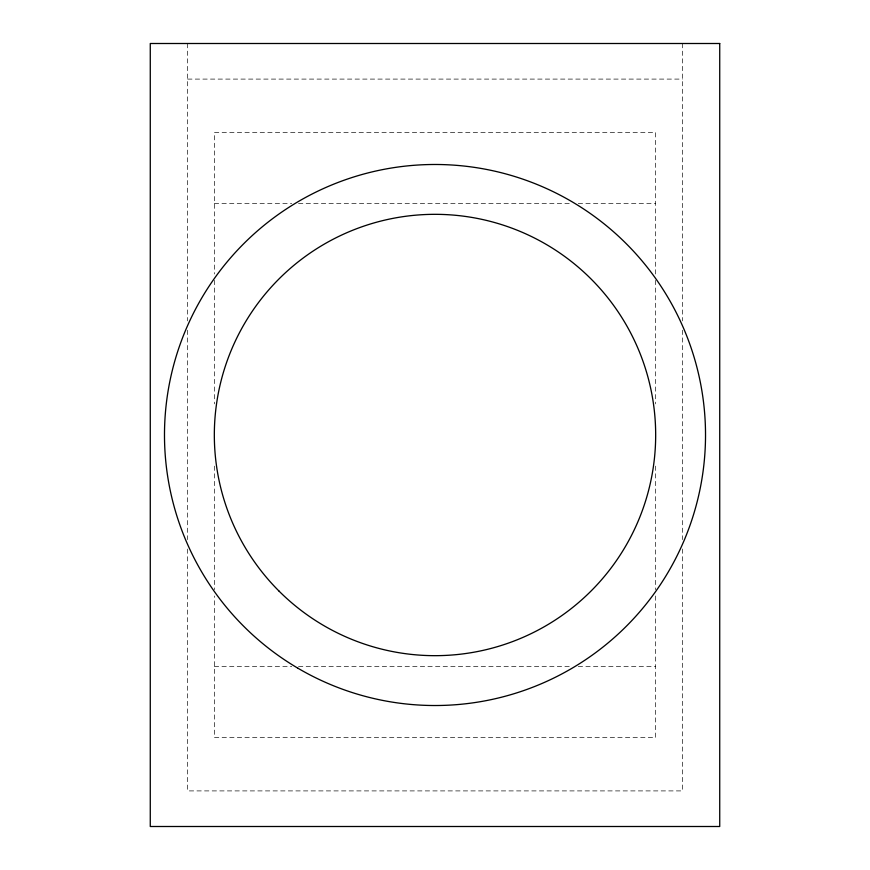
<?xml version="1.0" encoding="UTF-8"?>
<svg xmlns="http://www.w3.org/2000/svg" width="870" height="870" viewBox="0 0 870 870"><rect width="100%" height="100%" fill="white"/><g stroke="black" fill="none" stroke-linecap="round" stroke-linejoin="round"><path stroke-width="0.65" stroke-dasharray="4.35 3.26" d="M187.648 79.094L682.352 79.094M214.335 203.656L291.744 203.656M298.53 203.656L571.47 203.656M578.256 203.656L655.665 203.656M214.335 666.344L291.744 666.344M298.53 666.344L571.47 666.344M578.256 666.344L655.665 666.344M682.352 43.5L682.352 320.889M682.352 330.23L682.352 539.596M682.352 549.024L682.352 790.906L187.648 790.906L187.648 549.024M655.665 274.006L655.665 132.479L214.335 132.479L214.335 274.006M655.665 280.347L655.665 403.887M655.665 466.113L655.665 589.653M655.665 595.993L655.665 737.521L214.335 737.521L214.335 595.993M214.335 280.347L214.335 403.887M214.335 466.113L214.335 589.653M187.648 43.5L187.648 320.889M187.648 330.23L187.648 539.596"/><path stroke-width="1.3" d="M719.729 43.5L150.271 43.5L150.271 826.5L719.729 826.5L719.729 43.5M297.986 668.258A270.526 270.526 0 0 0 705.516 437.023A270.526 270.526 0 0 0 301.498 199.719A270.526 270.526 0 0 0 297.986 668.258M278.965 591.034A220.665 220.665 0 0 0 648.15 492.115A220.665 220.665 0 0 0 377.885 221.85A220.665 220.665 0 0 0 278.965 591.034"/></g></svg>
